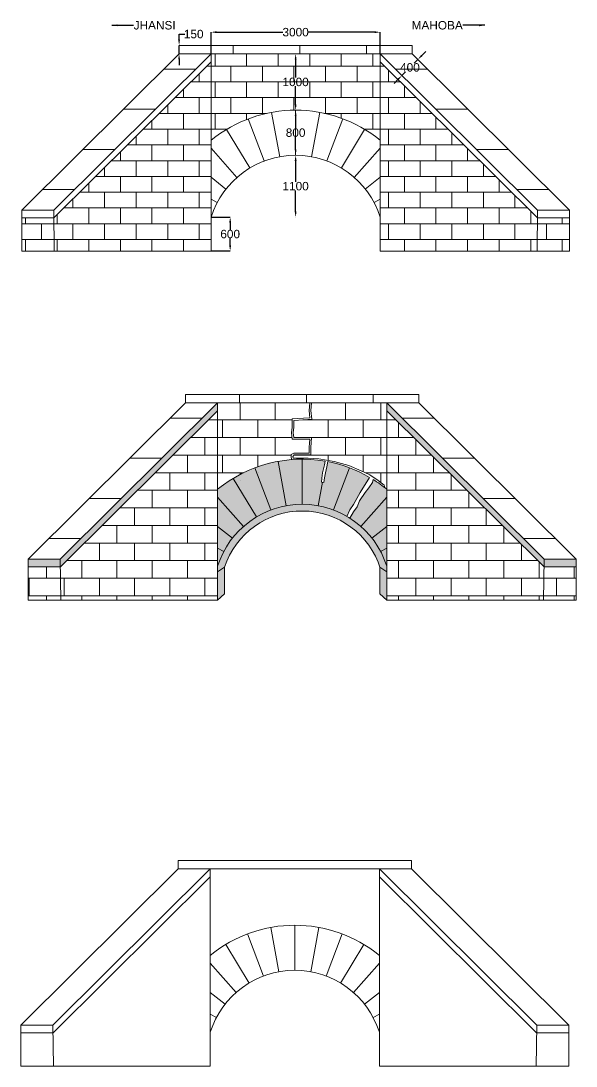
# Model space of a CAD drawing. Header units: millimetres. Extents: x -3349 to 29264, y -588 to 17964.
# Drawn here: x -3349 to 6500, y -588 to 17964 of the extents above; entities that cross this region are included whole.
import ezdxf

# ---------------------------------------------------------------- set-up
doc = ezdxf.new("R2010")
doc.units = ezdxf.units.MM
doc.header["$MEASUREMENT"] = 0
doc.styles.get("Standard").update_dxf_attribs({"font": 'arial.ttf'})
doc.dimstyles.new('Copy of ISO-25', dxfattribs={"dimtxt": 150, "dimasz": 100, "dimexe": 1.25, "dimexo": 0.625, "dimtad": 0, "dimtih": 1, "dimtoh": 1, "dimdec": 0, "dimtxsty": 'Standard', "dimcen": 2.5, "dimadec": 0, "dimazin": 0, "dimtfac": 1, "dimtdec": 0, "dimtmove": 0, "dimatfit": 3, "dimfxl": 1, "dimarcsym": 0})
pattern_1 = [(0, (-5389.08, -1912.06), (0, 312), []), (90, (-5389.08, -1912.06), (-312, 312), [312, -312])]
pattern_2 = [(0, (-5505.77, 4283.13), (0, 280), []), (90, (-5505.77, 4283.13), (-280, 280), [280, -280])]

# ---------------------------------------------------------------- blocks, each defined once
blk = doc.blocks.new('*D12')
at = {"color": 0, "lineweight": -2, "transparency": 16777216}
for p, q in [((25, 14480), (364, 14480)), ((363, 14380), (363, 14257)), ((363, 13980), (363, 14103)), ((25, 13880), (364, 13880))]:
    blk.add_line(p, q, dxfattribs=at)
at = {"color": 0, "lineweight": 0, "transparency": 16777216}
for points in [[(346, 14380), (380, 14380), (363, 14480)], [(346, 13980), (380, 13980), (363, 13880)]]:
    blk.add_solid(points, dxfattribs=at)
at = {"layer": 'Defpoints', "color": 0, "lineweight": 0, "transparency": 16777216}
for p in [(24, 14480), (24, 13880), (363, 13880)]:
    blk.add_point(p, dxfattribs=at)
at = {"color": 0, "lineweight": 0, "transparency": 16777216, "insert": (363, 14180), "char_height": 150, "attachment_point": 5}
blk.add_mtext('600', dxfattribs=at)
blk = doc.blocks.new('*D13')
at = {"color": 0, "lineweight": -2, "transparency": 16777216}
for p, q in [((1524, 15480), (1524, 15107)), ((1525, 15580), (1525, 15580)), ((1524, 14580), (1524, 14953)), ((1525, 14480), (1525, 14480))]:
    blk.add_line(p, q, dxfattribs=at)
at = {"color": 0, "lineweight": 0, "transparency": 16777216}
for points in [[(1508, 15480), (1541, 15480), (1524, 15580)], [(1508, 14580), (1541, 14580), (1524, 14480)]]:
    blk.add_solid(points, dxfattribs=at)
at = {"layer": 'Defpoints', "color": 0, "lineweight": 0, "transparency": 16777216}
for p in [(1524, 15580), (1524, 14480), (1524, 14480)]:
    blk.add_point(p, dxfattribs=at)
at = {"color": 0, "lineweight": 0, "transparency": 16777216, "insert": (1524, 15030), "char_height": 150, "attachment_point": 5}
blk.add_mtext('1100', dxfattribs=at)
blk = doc.blocks.new('*D14')
at = {"color": 0, "lineweight": -2, "transparency": 16777216}
for p, q in [((1525, 16380), (1525, 16380)), ((1524, 16280), (1524, 16057)), ((1524, 15680), (1524, 15903)), ((1525, 15580), (1525, 15580))]:
    blk.add_line(p, q, dxfattribs=at)
at = {"color": 0, "lineweight": 0, "transparency": 16777216}
for points in [[(1508, 16280), (1541, 16280), (1524, 16380)], [(1508, 15680), (1541, 15680), (1524, 15580)]]:
    blk.add_solid(points, dxfattribs=at)
at = {"layer": 'Defpoints', "color": 0, "lineweight": 0, "transparency": 16777216}
for p in [(1524, 16380), (1524, 16380), (1524, 15580)]:
    blk.add_point(p, dxfattribs=at)
at = {"color": 0, "lineweight": 0, "transparency": 16777216, "insert": (1524, 15980), "char_height": 150, "attachment_point": 5}
blk.add_mtext('800', dxfattribs=at)
blk = doc.blocks.new('*D15')
at = {"color": 0, "lineweight": -2, "transparency": 16777216}
for p, q in [((1524, 17280), (1524, 16957)), ((1525, 17380), (1525, 17380)), ((1524, 16480), (1524, 16803)), ((1524, 16380), (1523, 16380))]:
    blk.add_line(p, q, dxfattribs=at)
at = {"color": 0, "lineweight": 0, "transparency": 16777216}
for points in [[(1508, 17280), (1541, 17280), (1524, 17380)], [(1508, 16480), (1541, 16480), (1524, 16380)]]:
    blk.add_solid(points, dxfattribs=at)
at = {"layer": 'Defpoints', "color": 0, "lineweight": 0, "transparency": 16777216}
for p in [(1524, 17380), (1524, 17380), (1524, 16380)]:
    blk.add_point(p, dxfattribs=at)
at = {"color": 0, "lineweight": 0, "transparency": 16777216, "insert": (1524, 16880), "char_height": 150, "attachment_point": 5}
blk.add_mtext('1000', dxfattribs=at)
blk = doc.blocks.new('*D16')
at = {"color": 0, "lineweight": -2, "transparency": 16777216}
for p, q in [((24, 17380), (24, 17765)), ((124, 17764), (1300, 17764)), ((2924, 17764), (1748, 17764)), ((3024, 17380), (3024, 17765))]:
    blk.add_line(p, q, dxfattribs=at)
at = {"color": 0, "lineweight": 0, "transparency": 16777216}
for points in [[(124, 17781), (124, 17747), (24, 17764)], [(2924, 17781), (2924, 17747), (3024, 17764)]]:
    blk.add_solid(points, dxfattribs=at)
at = {"layer": 'Defpoints', "color": 0, "lineweight": 0, "transparency": 16777216}
for p in [(3024, 17764), (24, 17380), (3024, 17380)]:
    blk.add_point(p, dxfattribs=at)
at = {"color": 0, "lineweight": 0, "transparency": 16777216, "insert": (1524, 17764), "char_height": 150, "attachment_point": 5}
blk.add_mtext('3000', dxfattribs=at)
blk = doc.blocks.new('*D17')
at = {"color": 0, "lineweight": -2, "transparency": 16777216}
for p, q in [((-543, 17630), (-543, 17730)), ((-543, 17730), (-443, 17730)), ((-543, 17530), (-542, 17530)), ((-543, 17380), (-543, 17530)), ((-543, 17380), (-542, 17380)), ((-543, 17280), (-543, 17180))]:
    blk.add_line(p, q, dxfattribs=at)
at = {"color": 0, "lineweight": 0, "transparency": 16777216}
for points in [[(-560, 17630), (-527, 17630), (-543, 17530)], [(-560, 17280), (-527, 17280), (-543, 17380)]]:
    blk.add_solid(points, dxfattribs=at)
at = {"layer": 'Defpoints', "color": 0, "lineweight": 0, "transparency": 16777216}
for p in [(-543, 17530), (-543, 17530), (-543, 17380)]:
    blk.add_point(p, dxfattribs=at)
at = {"color": 0, "lineweight": 0, "transparency": 16777216, "insert": (-284, 17730), "char_height": 150, "attachment_point": 5}
blk.add_mtext('150', dxfattribs=at)
blk = doc.blocks.new('*D19')
at = {"color": 0, "lineweight": -2, "transparency": 16777216}
for p, q in [((3693, 17280), (3628, 17215)), ((3692, 17280), (3692, 17281)), ((3763, 17351), (3834, 17422)), ((3340, 16925), (3270, 16854)), ((3410, 16996), (3410, 16997)), ((3411, 16996), (3475, 17061))]:
    blk.add_line(p, q, dxfattribs=at)
at = {"color": 0, "lineweight": 0, "transparency": 16777216}
for points in [[(3751, 17362), (3775, 17339), (3693, 17280)], [(3328, 16937), (3352, 16913), (3411, 16996)]]:
    blk.add_solid(points, dxfattribs=at)
at = {"layer": 'Defpoints', "color": 0, "lineweight": 0, "transparency": 16777216}
for p in [(3693, 17280), (3411, 16996), (3411, 16996)]:
    blk.add_point(p, dxfattribs=at)
at = {"color": 0, "lineweight": 0, "transparency": 16777216, "insert": (3552, 17138), "char_height": 150, "attachment_point": 5}
blk.add_mtext('400', dxfattribs=at)

msp = doc.modelspace()

# ---------------------------------------------------------------- hatches: boundary and pattern name
at = {"lineweight": 0, "true_color": 0x105689}
h = msp.add_hatch(dxfattribs=at)
h.set_pattern_fill('AR-B816', color=146, scale=74)
h.set_pattern_definition([(0, (-5505.8, 4283.13), (0, 592), []), (90, (-5505.8, 4283.13), (-592, 592), [592, -592])])
h.paths.add_polyline_path([(3591.8, 17529.8), (-543.4, 17529.8), (-543.4, 17379.8), (3591.8, 17379.8)])
h = msp.add_hatch(dxfattribs=at)
h.set_pattern_fill('ANSI31', color=146, scale=5700, angle=135)
h.set_pattern_definition([(180, (-5505.8, 4283.1), (-6e-14, -712.5), [])])
h.paths.add_polyline_path([(24.2, 17379.8), (-543.4, 17379.8), (-3334.7, 14607.4), (-2767.1, 14607.4)])
h.paths.add_polyline_path([(3591.8, 17379.8), (3024.2, 17379.8), (5815.5, 14607.4), (6383.1, 14607.4)])
h = msp.add_hatch(dxfattribs=at)
h.set_pattern_fill('AR-B816', color=146, scale=35)
h.set_pattern_definition(pattern_2)
h.paths.add_polyline_path([(24.2, 17238.8), (-2765.6, 14468), (-2758.9, 13879.8), (24.2, 13879.8), (24.2, 14479.8)])
h.paths.add_polyline_path([(3024.2, 17379.8), (24.2, 17379.8), (24.2, 15845.5, -0.3561964), (3024.2, 15845.5)])
h.paths.add_polyline_path([(3024.2, 17238.8), (3024.2, 14479.8), (3024.2, 13879.8), (5807.2, 13879.8), (5813.9, 14468)])
h = msp.add_hatch(dxfattribs=at)
h.set_pattern_fill('AR-B816', color=146, scale=35)
h.set_pattern_definition(pattern_2)
h.paths.add_polyline_path([(-2765.6, 14468), (-3334.7, 14468), (-3334.7, 13879.8), (-2758.9, 13879.8)])
h.paths.add_polyline_path([(6383.1, 14468), (5813.9, 14468), (5807.2, 13879.8), (6383.1, 13879.8)])
at = {"lineweight": 0, "true_color": 0x3c3d33}
h = msp.add_hatch(dxfattribs=at)
h.set_pattern_fill('AR-B816', color=250, scale=74)
h.set_pattern_definition([(0, (-5389.1, -1912.06), (0, 592), []), (90, (-5389.1, -1912.06), (-592, 592), [592, -592])])
h.paths.add_polyline_path([(3708.5, 11334.6), (-426.7, 11334.6), (-426.7, 11184.6), (3708.5, 11184.6)])
h = msp.add_hatch(dxfattribs=at)
h.set_pattern_fill('ANSI31', color=250, scale=5700, angle=135)
h.set_pattern_definition([(180, (-5389.1, -1912.06), (-6e-14, -712.5), [])])
h.paths.add_polyline_path([(140.9, 11184.6), (-426.7, 11184.6), (-3218.1, 8412.2), (-2650.4, 8412.2)])
h.paths.add_polyline_path([(3708.5, 11184.6), (3140.9, 11184.6), (5932.2, 8412.2), (6499.8, 8412.2)])
at = {"lineweight": 0, "true_color": 0x939598}
h = msp.add_hatch(color=252, dxfattribs=at)
h.dxf.hatch_style = 1
h.paths.add_polyline_path([(140.9, 11043.7), (140.9, 11184.6), (-2650.4, 8412.2), (-2648.9, 8272.8)])
h.paths.add_polyline_path([(-2650.4, 8412.2), (-3218.1, 8412.2), (-3218.1, 8272.8), (-2648.9, 8272.8)])
h.paths.add_polyline_path([(3140.9, 11184.6), (3140.9, 11043.7), (5930.6, 8272.8), (5932.2, 8412.2)])
h.paths.add_polyline_path([(6499.8, 8412.2), (5932.2, 8412.2), (5930.6, 8272.8), (6499.8, 8272.8)])
h.paths.add_polyline_path([(250.3, 8546.6), (140.9, 8604.4), (140.9, 8284.6, -0.0452271)])
h.paths.add_polyline_path([(405.1, 8784.7), (140.9, 8992.6), (140.9, 8604.4), (250.3, 8546.6, -0.0452271)])
h.paths.add_polyline_path([(140.9, 9511.3), (140.9, 8992.6), (405.1, 8784.7, -0.0452271), (600.1, 8991)])
h.paths.add_polyline_path([(416.2, 9844.1, 0.035518), (140.9, 9650.3), (140.9, 9511.3), (600.1, 8991, -0.0452271), (829.1, 9158.9)])
h.paths.add_polyline_path([(801.5, 10031.2, 0.0452271), (416.2, 9844.1), (829.1, 9158.9, -0.0452271), (1084.5, 9282.9)])
h.paths.add_polyline_path([(1214.2, 10145.9, 0.0452271), (801.5, 10031.2), (1084.5, 9282.9, -0.0452271), (1358.1, 9359)])
h.paths.add_polyline_path([(1640.9, 10184.6, 0.0452271), (1214.2, 10145.9), (1358.1, 9359, -0.0452271), (1640.9, 9384.6)])
h.paths.add_polyline_path([(3140.9, 8992.6), (3140.9, 9511.3), (2681.6, 8991, -0.0452271), (2876.7, 8784.7)])
h.paths.add_polyline_path([(3140.9, 8992.6), (2876.7, 8784.7, -0.0452271), (3031.4, 8546.6), (3140.9, 8604.4)])
h.paths.add_polyline_path([(3140.9, 8604.4), (3031.4, 8546.6, -0.0452271), (3140.9, 8284.6)])
edge = h.paths.add_edge_path()
edge.add_line((2899.1, 9823.5), (2888.2, 9773.3))
edge.add_line((2888.2, 9773.3), (2658.9, 9445.6))
edge.add_line((2658.9, 9445.6), (2613.8, 9340.2))
edge.add_line((2613.8, 9340.2), (2549.2, 9252.7))
edge.add_line((2549.2, 9252.7), (2484.9, 9139))
edge.add_arc((1640.9, 7811.9), 1572.7, 48.56704, 57.54417, ccw=False)
edge.add_line((2681.6, 8991), (3140.9, 9511.3))
edge.add_line((3140.9, 9511.3), (3140.9, 9650.3))
edge.add_arc((1640.9, 7811.9), 2372.7, 50.78857, 57.97489)
edge = h.paths.add_edge_path()
edge.add_line((2435.3, 9169.2), (2483.7, 9283.3))
edge.add_line((2483.7, 9283.3), (2552.6, 9380.2))
edge.add_line((2552.6, 9380.2), (2670.8, 9591.4))
edge.add_line((2670.8, 9591.4), (2837.4, 9860.8))
edge.add_arc((1640.9, 7811.9), 2372.7, 59.71501, 69.28352)
edge.add_line((2480.2, 10031.2), (2197.2, 9282.9))
edge.add_arc((1640.9, 7811.9), 1572.7, 59.65874, 69.28352, ccw=False)
edge = h.paths.add_edge_path()
edge.add_line((1999.8, 9775.6), (1980.6, 9778.2))
edge.add_line((1980.6, 9778.2), (2003.2, 9943))
edge.add_line((2003.2, 9943), (2036.4, 10081.9))
edge.add_line((2036.4, 10081.9), (2047.4, 10149.5))
edge.add_arc((1640.9, 7811.9), 2372.7, 80.13399, 90)
edge.add_line((1640.9, 10184.6), (1640.9, 9384.6))
edge.add_arc((1640.9, 7811.9), 1572.7, 79.64176, 90, ccw=False)
edge.add_line((1923.6, 9359), (1999.8, 9775.6))
edge = h.paths.add_edge_path()
edge.add_line((2095.8, 10140.6), (2091.1, 10116.6))
edge.add_line((2091.1, 10116.6), (2056.6, 9942.3))
edge.add_line((2056.6, 9942.3), (2035.8, 9853.4))
edge.add_line((2035.8, 9853.4), (2024.7, 9772.2))
edge.add_line((2024.7, 9772.2), (1999.8, 9775.6))
edge.add_line((1999.8, 9775.6), (1923.6, 9359))
edge.add_arc((1640.9, 7811.9), 1572.7, 69.28352, 79.64176, ccw=False)
edge.add_line((2197.2, 9282.9), (2480.2, 10031.2))
edge.add_arc((1640.9, 7811.9), 2372.7, 69.28352, 78.94655)
at = {"lineweight": 0, "true_color": 0x3c3d33}
h = msp.add_hatch(dxfattribs=at)
h.set_pattern_fill('AR-B816', color=250, scale=39)
h.set_pattern_definition(pattern_1)
h.paths.add_polyline_path([(140.9, 11043.7), (-2648.9, 8272.8), (-2642.2, 7684.6), (140.9, 7684.6), (140.9, 8284.6)])
h.paths.add_polyline_path([(3140.9, 8284.6), (3140.9, 7684.6), (5923.9, 7684.6), (5930.6, 8272.8), (3140.9, 11043.7)])
edge = h.paths.add_edge_path()
edge.add_line((1451.3, 10177), (1446.7, 10229.5))
edge.add_line((1446.7, 10229.5), (1446.7, 10267.9))
edge.add_line((1446.7, 10267.9), (1494.9, 10289.2))
edge.add_line((1494.9, 10289.2), (1766.3, 10289.2))
edge.add_line((1766.3, 10289.2), (1766.3, 10395.4))
edge.add_line((1766.3, 10395.4), (1775.9, 10538.6))
edge.add_line((1775.9, 10538.6), (1462.9, 10538.6))
edge.add_line((1462.9, 10538.6), (1451.9, 10653.2))
edge.add_line((1451.9, 10653.2), (1460.5, 10755.3))
edge.add_line((1460.5, 10755.3), (1460.1, 10899.7))
edge.add_line((1460.1, 10899.7), (1663.6, 10910.9))
edge.add_line((1663.6, 10910.9), (1776.7, 10920.5))
edge.add_line((1776.7, 10920.5), (1765.6, 11048))
edge.add_line((1765.6, 11048), (1775.1, 11184.6))
edge.add_line((1775.1, 11184.6), (140.9, 11184.6))
edge.add_line((140.9, 11184.6), (140.9, 9650.3))
edge.add_arc((1640.9, 7811.9), 2372.7, 94.58226, 129.21143, ccw=False)
edge = h.paths.add_edge_path()
edge.add_line((3094.8, 9723.5), (3108, 9676.7))
edge.add_arc((1640.9, 7811.9), 2372.7, 50.78857, 51.80683, ccw=False)
edge.add_line((3140.9, 9650.3), (3140.9, 11184.6))
edge.add_line((3140.9, 11184.6), (1805.1, 11184.6))
edge.add_line((1805.1, 11184.6), (1795.7, 11048.2))
edge.add_line((1795.7, 11048.2), (1809.2, 10893.2))
edge.add_line((1809.2, 10893.2), (1665.7, 10881))
edge.add_line((1665.7, 10881), (1490.1, 10871.4))
edge.add_line((1490.1, 10871.4), (1490.5, 10754.1))
edge.add_line((1490.5, 10754.1), (1482, 10653.4))
edge.add_line((1482, 10653.4), (1490.2, 10568.6))
edge.add_line((1490.2, 10568.6), (1808, 10568.6))
edge.add_line((1808, 10568.6), (1796.3, 10394.4))
edge.add_line((1796.3, 10394.4), (1796.3, 10259.2))
edge.add_line((1796.3, 10259.2), (1501.2, 10259.2))
edge.add_line((1501.2, 10259.2), (1480.5, 10239.6))
edge.add_line((1480.5, 10239.6), (1476.7, 10230.9))
edge.add_line((1476.7, 10230.9), (1478.9, 10205.5))
edge.add_line((1478.9, 10205.5), (1744.2, 10205.5))
edge.add_line((1744.2, 10205.5), (1935.3, 10190))
edge.add_line((1935.3, 10190), (2210.8, 10144))
edge.add_line((2210.8, 10144), (2468.8, 10070.2))
edge.add_line((2468.8, 10070.2), (2843.5, 9909.4))
edge.add_line((2843.5, 9909.4), (2987.3, 9804.3))
edge.add_line((2987.3, 9804.3), (3094.8, 9723.5))
at = {"lineweight": 0, "true_color": 0x000000}
h = msp.add_hatch(color=18, dxfattribs=at)
h.dxf.hatch_style = 1
h.paths.add_polyline_path([(3020.9, 8265.8), (3140.9, 8184.4), (3140.9, 8284.6, 0.7333333), (140.9, 8284.6), (140.9, 8184.4), (260.9, 8265.8, -0.7237948)])
at = {"lineweight": 0, "true_color": 0x3c3d33}
h = msp.add_hatch(dxfattribs=at)
h.set_pattern_fill('AR-B816', color=250, scale=39)
h.set_pattern_definition(pattern_1)
h.paths.add_polyline_path([(-2648.9, 8272.8), (-3218.1, 8272.8), (-3218.1, 7684.6), (-2642.2, 7684.6)])
h.paths.add_polyline_path([(6499.8, 8272.8), (5930.6, 8272.8), (5923.9, 7684.6), (6499.8, 7684.6)])
at = {"lineweight": 0}
h = msp.add_hatch(color=256, dxfattribs=at)
h.dxf.hatch_style = 1
h.set_gradient(color1=(147, 149, 152), color2=(0, 0, 0), name='INVSPHERICAL')
h.paths.add_polyline_path([(260.9, 8265.8), (140.9, 8184.4), (140.9, 7684.6), (260.9, 7794.7)])
h = msp.add_hatch(color=256, dxfattribs=at)
h.dxf.hatch_style = 1
h.set_gradient(color1=(147, 149, 152), color2=(0, 0, 0), name='INVSPHERICAL')
h.paths.add_polyline_path([(3140.9, 8184.4), (3020.9, 8265.8), (3020.9, 7794.7), (3140.9, 7684.6)])

# ---------------------------------------------------------------- linework, layer by layer
for p, q in [((3591.8, 17529.8), (-543.4, 17529.8)), ((-543.4, 17379.8), (-543.4, 17529.8)), ((3591.8, 17379.8), (3591.8, 17529.8)), ((-543.4, 17379.8), (-3334.7, 14607.4)), ((24.2, 17379.8), (-2767.1, 14607.4)), ((3591.8, 17379.8), (-543.4, 17379.8)), ((24.2, 14479.8), (24.2, 17379.8)), ((3024.2, 14479.8), (3024.2, 17379.8)), ((3024.2, 17379.8), (5815.5, 14607.4)), ((3591.8, 17379.8), (6383.1, 14607.4)), ((24.2, 17238.8), (-2765.6, 14468)), ((3024.2, 17238.8), (5813.9, 14468)), ((-2767.1, 14607.4), (-3334.7, 14607.4)), ((-3334.7, 14607.4), (-3334.7, 13879.8)), ((-2758.9, 13879.8), (-2767.1, 14607.4)), ((24.2, 14479.8), (24.2, 13879.8)), ((3024.2, 14479.8), (3024.2, 13879.8)), ((5807.2, 13879.8), (5815.5, 14607.4)), ((5815.5, 14607.4), (6383.1, 14607.4)), ((6383.1, 14607.4), (6383.1, 13879.8)), ((-2765.6, 14468), (-3334.7, 14468)), ((5813.9, 14468), (6383.1, 14468)), ((24.2, 13879.8), (-3334.7, 13879.8)), ((3024.2, 13879.8), (6383.1, 13879.8)), ((3708.5, 11334.6), (-426.7, 11334.6)), ((-426.7, 11184.6), (-426.7, 11334.6)), ((3708.5, 11184.6), (3708.5, 11334.6)), ((-426.7, 11184.6), (-3218.1, 8412.2)), ((140.9, 11184.6), (-2650.4, 8412.2)), ((3708.5, 11184.6), (-426.7, 11184.6)), ((140.9, 8284.6), (140.9, 11184.6)), ((3140.9, 8284.6), (3140.9, 11184.6)), ((3140.9, 11184.6), (5932.2, 8412.2)), ((3708.5, 11184.6), (6499.8, 8412.2)), ((140.9, 11043.7), (-2648.9, 8272.8)), ((3140.9, 11043.7), (5930.6, 8272.8)), ((801.5, 10031.2), (1084.5, 9282.9)), ((1214.2, 10145.9), (1358.1, 9359)), ((1640.9, 10184.6), (1640.9, 9384.6)), ((2480.2, 10031.2), (2197.2, 9282.9)), ((416.2, 9844.1), (829.1, 9158.9)), ((1999.8, 9775.6), (1923.6, 9359)), ((140.9, 9511.3), (600.1, 8991)), ((3140.9, 9511.3), (2681.6, 8991)), ((140.9, 8992.6), (405.1, 8784.7)), ((3140.9, 8992.6), (2876.7, 8784.7)), ((140.9, 8604.4), (250.3, 8546.6)), ((3140.9, 8604.4), (3031.4, 8546.6)), ((-2650.4, 8412.2), (-3218.1, 8412.2)), ((-3218.1, 8412.2), (-3218.1, 7684.6)), ((-2642.2, 7684.6), (-2650.4, 8412.2)), ((5923.9, 7684.6), (5932.2, 8412.2)), ((5932.2, 8412.2), (6499.8, 8412.2)), ((6499.8, 8412.2), (6499.8, 7684.6)), ((-2648.9, 8272.8), (-3218.1, 8272.8)), ((140.9, 8284.6), (140.9, 7684.6)), ((140.9, 8184.4), (260.9, 8265.8)), ((260.9, 8265.8), (260.9, 7794.7)), ((3020.9, 8265.8), (3020.9, 7794.7)), ((3140.9, 8184.4), (3020.9, 8265.8)), ((3140.9, 8284.6), (3140.9, 7684.6)), ((5930.6, 8272.8), (6499.8, 8272.8)), ((140.9, 7684.6), (260.9, 7794.7)), ((3140.9, 7684.6), (3020.9, 7794.7)), ((140.9, 7684.6), (-3218.1, 7684.6)), ((3140.9, 7684.6), (6499.8, 7684.6)), ((3577.2, 3061.6), (-558, 3061.6)), ((-558, 2911.6), (-558, 3061.6)), ((3577.2, 2911.6), (3577.2, 3061.6)), ((-558, 2911.6), (-3349.3, 139.2)), ((9.6, 2911.6), (-2781.7, 139.2)), ((3577.2, 2911.6), (-558, 2911.6)), ((9.6, 11.6), (9.6, 2911.6)), ((3009.6, 11.6), (3009.6, 2911.6)), ((3009.6, 2911.6), (5800.9, 139.2)), ((3577.2, 2911.6), (6368.5, 139.2)), ((9.6, 2770.7), (-2780.1, -0.2)), ((3009.6, 2770.7), (5799.3, -0.2)), ((1083, 1873), (1226.8, 1086)), ((1509.6, 1911.6), (1509.6, 1111.6)), ((1936.2, 1873), (1792.4, 1086)), ((670.2, 1758.2), (953.2, 1010)), ((2348.9, 1758.2), (2065.9, 1010)), ((284.9, 1571.2), (697.8, 886)), ((2734.3, 1571.2), (2321.3, 886)), ((9.6, 1238.4), (468.8, 718)), ((3009.6, 1238.4), (2550.3, 718)), ((9.6, 719.7), (273.8, 511.7)), ((3009.6, 719.7), (2745.4, 511.7)), ((9.6, 331.5), (119, 273.6)), ((3009.6, 331.5), (2900.1, 273.6)), ((-2781.7, 139.2), (-3349.3, 139.2)), ((-3349.3, 139.2), (-3349.3, -588.4)), ((-2773.5, -588.4), (-2781.7, 139.2)), ((9.6, 11.6), (9.6, -588.4)), ((3009.6, 11.6), (3009.6, -588.4)), ((5792.6, -588.4), (5800.9, 139.2)), ((5800.9, 139.2), (6368.5, 139.2)), ((6368.5, 139.2), (6368.5, -588.4)), ((-2780.1, -0.2), (-3349.3, -0.2)), ((5799.3, -0.2), (6368.5, -0.2)), ((9.6, -588.4), (-3349.3, -588.4)), ((3009.6, -588.4), (6368.5, -588.4))]:
    msp.add_line(p, q, dxfattribs=at)
at = {"color": 146, "lineweight": 0, "true_color": 0x105689}
for p, q in [((1097.6, 16341.1), (1241.4, 15554.2)), ((1524.2, 16379.8), (1524.2, 15579.8)), ((1950.8, 16341.1), (1807, 15554.2)), ((684.8, 16226.4), (967.8, 15478.1)), ((2363.5, 16226.4), (2080.5, 15478.1)), ((299.5, 16039.3), (712.4, 15354.1)), ((2748.9, 16039.3), (2335.9, 15354.1)), ((24.2, 15706.5), (483.4, 15186.2)), ((3024.2, 15706.5), (2564.9, 15186.2)), ((24.2, 15187.8), (288.4, 14979.8)), ((3024.2, 15187.8), (2760, 14979.8)), ((24.2, 14799.6), (133.6, 14741.8)), ((3024.2, 14799.6), (2914.7, 14741.8))]:
    msp.add_line(p, q, dxfattribs=at)
at = {"lineweight": 0}
for points in [[(1775.1, 11184.6), (1765.6, 11048), (1776.7, 10920.5), (1663.6, 10910.9), (1460.1, 10899.7), (1460.5, 10755.3), (1451.9, 10653.2), (1462.9, 10538.6), (1601.3, 10538.6), (1775.9, 10538.6), (1766.3, 10395.4), (1766.3, 10289.2), (1494.9, 10289.2), (1446.7, 10267.9), (1446.7, 10229.5), (1451.3, 10177.4)], [(1805.1, 11184.6), (1795.7, 11048.2), (1809.2, 10893.2), (1665.7, 10881), (1490.1, 10871.4), (1490.5, 10754.1), (1482, 10653.4), (1490.2, 10568.6), (1601.3, 10568.6), (1808, 10568.6), (1796.3, 10394.4), (1796.3, 10259.2), (1501.2, 10259.2), (1480.5, 10239.6), (1476.7, 10230.9), (1478.9, 10205.5)], [(1478.9, 10205.5), (1744.2, 10205.5), (1935.3, 10190), (2210.8, 10144), (2468.8, 10070.2), (2687.7, 9976.2), (2843.5, 9909.4), (2987.3, 9804.3), (3094.8, 9723.5), (3108, 9676.7)], [(2047.4, 10149.5), (2036.4, 10081.9), (2003.2, 9943), (1990.4, 9849.7), (1980.6, 9778.2), (2024.7, 9772.2), (2035.8, 9853.4), (2056.6, 9942.3), (2077.2, 10046.4), (2091.1, 10116.6), (2095.8, 10140.6)], [(2837.4, 9860.8), (2670.8, 9591.4), (2552.6, 9380.2), (2483.7, 9283.3), (2435.3, 9169.2), (2484.9, 9139), (2549.2, 9252.7), (2613.8, 9340.2), (2658.9, 9445.6), (2760.7, 9591.1), (2822, 9678.6), (2888.2, 9773.3), (2899.1, 9823.5)]]:
    msp.add_lwpolyline(points, dxfattribs=at)
for centre, radius, start, end in [((1524.2, 14007.1), 2372.7, 50.78857, 129.21143), ((1524.2, 14007.1), 1572.7, 17.49232, 162.50768), ((1640.9, 7811.9), 2372.7, 80.13399, 129.21143), ((1640.9, 7811.9), 2372.7, 59.71501, 78.94655), ((1640.9, 7811.9), 2372.7, 50.78857, 57.97489), ((1640.9, 7811.9), 1572.7, 17.49232, 162.50768), ((1640.9, 7811.9), 1452.7, 17.49232, 161.79365), ((1509.6, -461.1), 2372.7, 50.78857, 129.21143), ((1509.6, -461.1), 1572.7, 17.49232, 162.50768)]:
    msp.add_arc(centre, radius, start, end, dxfattribs=at)

# ---------------------------------------------------------------- texts
at = {"lineweight": 0, "char_height": 150}
for s, insert, attachment_point in [('JHANSI', (-1349.3, 17885.9), 4), ('MAHOBA', (4490.1, 17885.9), 6)]:
    msp.add_mtext(s, dxfattribs=dict(at, insert=insert, attachment_point=attachment_point))

# ---------------------------------------------------------------- dimensions: what is measured, and where the dimension line sits
at = {"lineweight": 0}
for base, p1, p2, picture, middle in [((-543.4, 17529.8), (-543.4, 17379.8), (-543.4, 17529.8), '*D17', (-284.4, 17729.8)), ((1524.2, 17379.8), (1524.2, 16379.8), (1524.2, 17379.8), '*D15', (1524.2, 16879.8))]:
    dim = msp.add_linear_dim(base=base, p1=p1, p2=p2, angle=90, dimstyle='Copy of ISO-25', dxfattribs=at)
    dim.commit()
    dim.dimension.update_dxf_attribs({"geometry": picture, "text_midpoint": middle, "dimtype": 160})
dim = msp.add_linear_dim(base=(3024.2, 17764.1), p1=(24.2, 17379.8), p2=(3024.2, 17379.8), dimstyle='Copy of ISO-25', dxfattribs=at)
dim.commit()
dim.dimension.update_dxf_attribs({"geometry": '*D16', "text_midpoint": (1524.2, 17764.1)})
dim = msp.add_aligned_dim(p1=(3692.6, 17279.7), p2=(3410.7, 16995.9), distance=0, dimstyle='Copy of ISO-25', dxfattribs=at)
dim.commit()
dim.dimension.update_dxf_attribs({"geometry": '*D19', "text_midpoint": (3551.7, 17137.8)})
for base, p1, p2, picture, middle in [((1524.2, 16379.8), (1524.2, 15579.8), (1524.2, 16379.8), '*D14', (1524.2, 15979.8)), ((1524.2, 14479.8), (1524.2, 15579.8), (1524.2, 14479.8), '*D13', (1524.2, 15029.8)), ((363.1, 13879.8), (24.2, 14479.8), (24.2, 13879.8), '*D12', (363.1, 14179.8))]:
    dim = msp.add_linear_dim(base=base, p1=p1, p2=p2, angle=90, dimstyle='Copy of ISO-25', dxfattribs=at)
    dim.commit()
    dim.dimension.update_dxf_attribs({"geometry": picture, "text_midpoint": middle})

# ---------------------------------------------------------------- leaders
for points in [[(-1738.8, 17885.9), (-1349.3, 17885.9)], [(4879.6, 17885.9), (4490.1, 17885.9)]]:
    msp.add_leader(points, dimstyle='Copy of ISO-25', dxfattribs=at)

doc.saveas('drawing.dxf')
